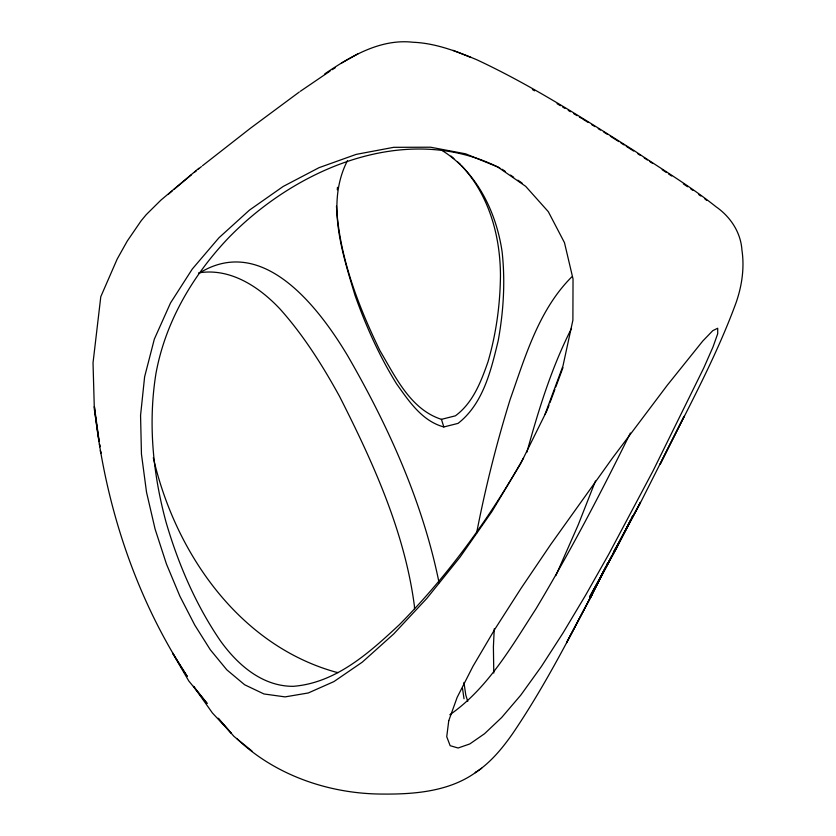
<?xml version="1.0" encoding="UTF-8"?>
<svg xmlns="http://www.w3.org/2000/svg" width="836" height="836" viewBox="0 0 836 836"><rect width="100%" height="100%" fill="white"/><g stroke="black" fill="none" stroke-linecap="round" stroke-linejoin="round"><path stroke-width="1.25" d="M494.254 628.818L493.397 646.918L493.794 673.053M337.305 189.835L337.462 187.327M476.53 533.462C485.298 488.203 496.511 443.414 510.169 399.389C525.332 356.502 538.697 309.905 571.74 276.925M526.899 452.224C538.53 409.933 551.541 367.631 571.5 328.443M545.051 414.228L562.983 365.896L572.89 320.188L573.036 278.973L564.478 242.68L548.312 211.686L525.677 186.334L497.713 166.96L465.621 153.824L430.55 147.209L393.693 147.324L356.199 154.378L319.038 167.67L283.164 186.47L249.504 210.076L218.927 237.8L192.322 268.983L170.523 302.945L154.346 339.092L144.618 376.817L140.563 415.398L141.451 454.115L146.53 492.258L155.109 529.136L166.458 564.039L179.907 596.246L194.757 625.067L210.317 649.781L226.859 669.866L244.645 684.768L263.957 693.964L285.066 696.89L308.285 692.971L333.919 681.591L362.291 662.143L393.735 633.918L426.82 598.409L460.061 557.1L491.913 511.548L520.797 463.363L547.256 409.964M547.705 408.752L549.053 405.115M549.952 402.691L554.895 389.377M555.794 386.964L562.983 367.589M595.462 481.024L578.219 524.851L555.825 575.68M630.375 433.027C601 492.738 570.142 551.76 535.96 608.869C511.35 646.886 487.764 688.404 449.831 714.77M607.73 563.088L590.989 596.779L566.557 642.675L592.045 594.365C567.351 641.766 542.7 689.418 512.593 733.694C502.258 748.429 490.471 762.766 475.245 772.683L481.672 768.253M605.358 567.675L590.279 597.792L616.216 547.475L613.206 553.171M606.518 565.355L607.678 563.046M630.469 520.441L616.404 548.364L589.599 596.988L617.02 546.828L589.871 597.698L612.015 555.459M631.64 518.111L632.81 515.791M627.063 526.993L615.432 549.931L640.407 502.352L613.948 551.551L639.258 505.122L684.162 416.244L660.064 464.408C686.429 411.072 715.543 358.728 736.056 302.747C741.919 285.933 744.615 267.792 741.929 250.079C740.811 232.356 730.34 216.66 715.961 206.722C690.16 186.125 661.694 169.175 634.357 150.773C583.058 118.451 531.874 85.471 476.844 59.774C456.477 51.257 435.295 43.127 412.974 42.249C380.39 38.54 350.639 56.378 324.796 73.85M628.233 524.705L632.883 515.53M347.515 160.554C325.674 202.897 342.248 252.827 355.039 295.421C366.001 326.186 379.377 356.115 396.609 383.912C409.013 401.259 422.034 421.062 443.832 426.956L458.055 423.382C483.344 403.621 491.014 370.338 498.204 340.67C503.544 311.368 505.372 281.471 502.112 251.824C496.281 211.905 476.656 171.694 441.418 150.062M523.566 457.961C489.405 518.487 448.221 575.158 399.378 624.691C369.449 652.561 335.926 683.075 293.123 686.325C261.971 686.429 237.131 664.369 220.046 640.324C195.593 604.365 178.298 564.028 166.113 522.395C152.957 474.043 147.92 423.194 155.956 373.514C165.35 321.891 192.771 275.389 228.688 237.696C296.372 168.12 406.944 120.833 499.865 168.026M168.444 194.192L172.206 190.953M174.087 189.333L191.496 174.724M198.874 168.255L160.93 200.107L146.29 214.601L141.221 220.683L127.271 241.04L117.186 259.045L100.79 296.696L93.026 362.855L94.353 409.535L99.066 441.575M194.474 172.279L196.46 170.659M198.445 169.029L201.424 166.594M202.416 165.779L250.622 128.096L299.267 92.033M476.854 771.586C450.029 791.535 414.572 794.388 382.198 794.064C329.52 793.876 275.64 775.557 237.142 738.93M198.989 273.309C262.629 233.537 318.694 307.429 347.661 355.749C388.51 426.444 422.828 502.405 439.067 582.755M300.291 91.323L330.105 71.05M332.195 69.701L335.33 67.674M341.464 63.097L358.027 53.776M336.469 206.126C339.374 256.924 357.996 305.401 379.993 350.765C395.491 376.806 410.403 409.368 441.439 419.338L455.401 415.826C473.009 402.806 481.013 381.759 487.994 361.81C496.176 333.794 500.158 304.743 500.461 275.566C500.315 235.971 489.05 195.007 461.472 165.591M198.79 272.86C230.558 267.677 259.609 287.135 280.342 309.351C303.781 335.675 322.602 365.593 339.541 396.4C373.086 462.548 404.739 531.926 414.426 606.131L414.478 608.733M338.204 672.614L335.748 672.113C238.615 644.964 174.964 552.22 153.312 457.71M453.049 50.338L470.94 57.433M532.396 89.546L534.643 90.831M557.079 103.706L560.423 105.702M562.649 107.039L564.885 108.367M568.229 110.373L570.455 111.7M573.799 113.706L577.143 115.702M579.379 117.04L581.605 118.367M582.713 119.057L588.262 122.495M591.585 124.554L594.918 126.612M598.242 128.671L600.457 130.05M603.791 132.109L607.114 134.168M610.343 136.205L618.828 141.608M620.949 142.956L624.126 144.983M626.248 146.331L633.667 151.055M637.899 153.814L640.01 155.182M644.232 157.941L647.398 160M649.52 161.379L652.686 163.448M662.185 169.708L666.407 172.519M668.518 173.93L671.684 176.03M683.336 183.878L687.589 186.762M690.776 188.926L692.898 190.368M502.122 169.248L505.268 171.432M510.524 175.069L513.67 177.253M517.871 180.168L522.072 183.074M698.844 194.61L700.829 196.021M704.79 198.843L706.775 200.4M252.002 751.042L233.934 736.359L218.144 718.208L231.217 733.109L212.459 713.035L193.544 686.325L207.14 703.452L188.769 680.943L172.55 653L187.233 676.376C134.533 596.152 104.26 501.694 94.384 406.536L99.014 440.154M451.001 156.039L453.896 158.6M457.762 162.027L460.657 164.587M441.439 419.338L443.832 426.956M467.752 701.425L465.767 694.915L463.938 682.437M462.496 688.373L464.022 698.771M99.442 444.135L99.818 446.706M100.769 453.112L100.383 450.541L100.79 453.091M99.547 444.031L99.902 446.623M448.754 720.716L446.737 736.715L450.155 745.691L458.118 748.001L469.801 743.946L484.514 733.747L501.652 717.528L520.713 695.228L541.331 666.585L563.161 632.758L585.785 594.887L608.754 554.237L653.209 470.563L703.766 367.945L712.972 347.045L717.706 333.742L717.706 328.245L712.774 330.659L702.783 341.015L667.295 385.218L612.621 457.846L550.663 544.581L521.131 588.21L494.713 629.435L472.915 666.396L457.156 697.37L448.754 720.716"/></g></svg>
